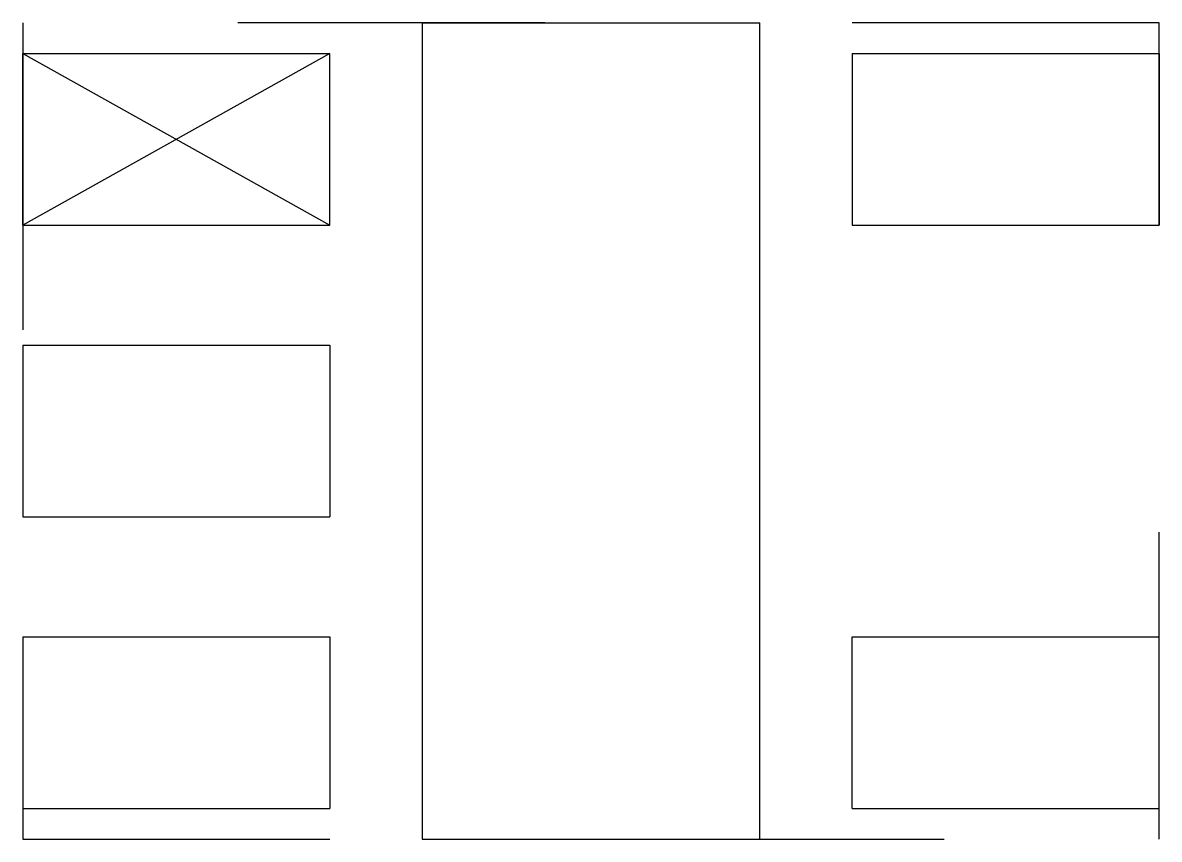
# Model space of a CAD drawing. Extents: x -0.5 to 3.2, y -2.28 to 0.38.
import ezdxf

# ---------------------------------------------------------------- set-up
doc = ezdxf.new("R2010")
doc.units = 0
doc.linetypes.add('虚线', pattern=[2, 1, -1])
for name, color, linetype in [('粗实线层', 7, 'CONTINUOUS'), ('细实线层', 7, 'CONTINUOUS'), ('虚线层', 6, '虚线')]:
    doc.layers.add(name, color=color, linetype=linetype)

msp = doc.modelspace()

# ---------------------------------------------------------------- linework, layer by layer
at = {"layer": '粗实线层'}
for p, q in [((0.8, 0.38), (0.8, -2.28)), ((0.8, 0.38), (1.9, 0.38)), ((1.9, -2.28), (1.9, 0.38)), ((0.8, -2.28), (1.9, -2.28))]:
    msp.add_line(p, q, dxfattribs=at)
at = {"layer": '细实线层'}
for p, q in [((-0.5, -0.28), (-0.5, 0.28)), ((-0.5, 0.28), (0.5, 0.28)), ((0.5, 0.28), (-0.5, -0.28)), ((-0.5, 0.28), (0.5, -0.28)), ((0.5, -0.28), (0.5, 0.28)), ((2.2, 0.28), (2.2, -0.28)), ((2.2, 0.28), (3.2, 0.28)), ((3.2, 0.28), (3.2, -0.28)), ((-0.5, -0.28), (0.5, -0.28)), ((2.2, -0.28), (3.2, -0.28)), ((-0.5, -0.67), (-0.5, -1.23)), ((-0.5, -0.67), (0.5, -0.67)), ((0.5, -0.67), (0.5, -1.23)), ((-0.5, -1.23), (0.5, -1.23)), ((-0.5, -1.62), (-0.5, -2.18)), ((-0.5, -1.62), (0.5, -1.62)), ((0.5, -1.62), (0.5, -2.18)), ((2.2, -1.62), (3.2, -1.62)), ((2.2, -2.18), (2.2, -1.62)), ((3.2, -2.18), (3.2, -1.62)), ((-0.5, -2.18), (0.5, -2.18)), ((2.2, -2.18), (3.2, -2.18))]:
    msp.add_line(p, q, dxfattribs=at)
at = {"layer": '虚线层'}
msp.add_lwpolyline([(-0.5, 0.38), (-0.5, -2.28), (3.2, -2.28), (3.2, 0.38)], close=True, dxfattribs=at)

doc.saveas('drawing.dxf')
